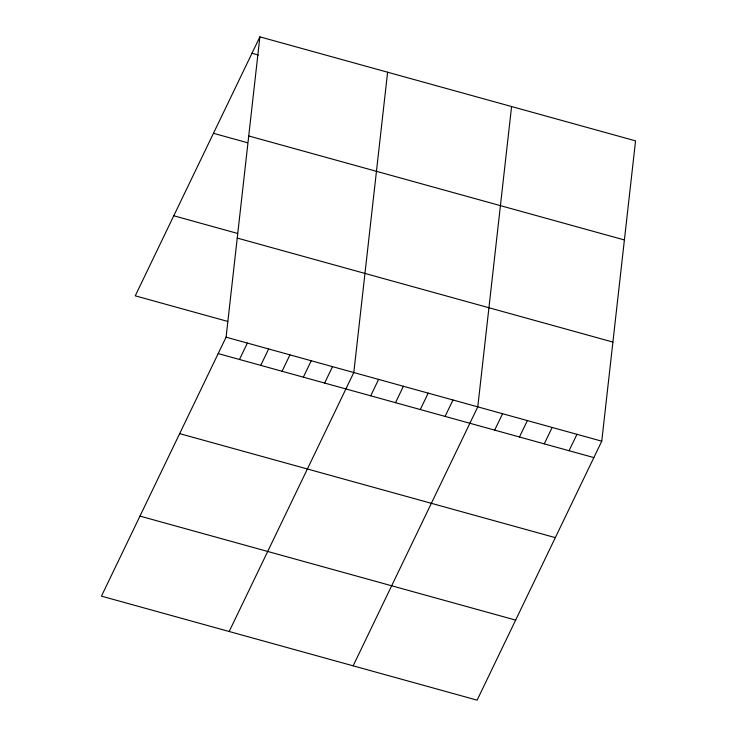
<?xml version="1.0" encoding="UTF-8"?>
<svg xmlns="http://www.w3.org/2000/svg" width="737" height="737" viewBox="0 0 737 737"><rect width="100%" height="100%" fill="white"/><g stroke="black" fill="none" stroke-linecap="round" stroke-linejoin="round"><path stroke-width="1.11" d="M226.084 337.178L259.885 36.85L635.552 140.859L601.751 441.177L477.115 700.15L101.448 596.141L226.084 337.178L601.751 441.177M387.607 72.208L353.806 372.535L229.179 631.508M511.579 106.533L477.779 406.861L353.143 665.824M259.885 36.85L135.249 295.823L227.853 321.461M239.47 359.472L247.374 343.064M260.76 365.368L268.655 348.96M282.05 371.264L289.945 354.856M303.34 377.16L311.235 360.752M324.63 383.047L332.525 366.639M370.711 395.806L378.606 379.398M395.502 402.669L403.397 386.262M420.293 409.532L428.188 393.125M445.093 416.405L452.988 399.998M494.674 430.132L502.579 413.724M519.474 436.995L527.37 420.587M544.265 443.858L552.16 427.451M569.056 450.722L576.96 434.314M251.99 53.257L258.374 55.026M248.728 135.958L624.396 239.958M213.463 133.305L247.521 142.729M173.775 215.775L237.636 233.454M237.24 238.069L612.908 342.069M218.189 353.585L593.856 457.585M179.662 433.632L555.329 537.632M139.975 516.103L515.642 620.103"/></g></svg>
